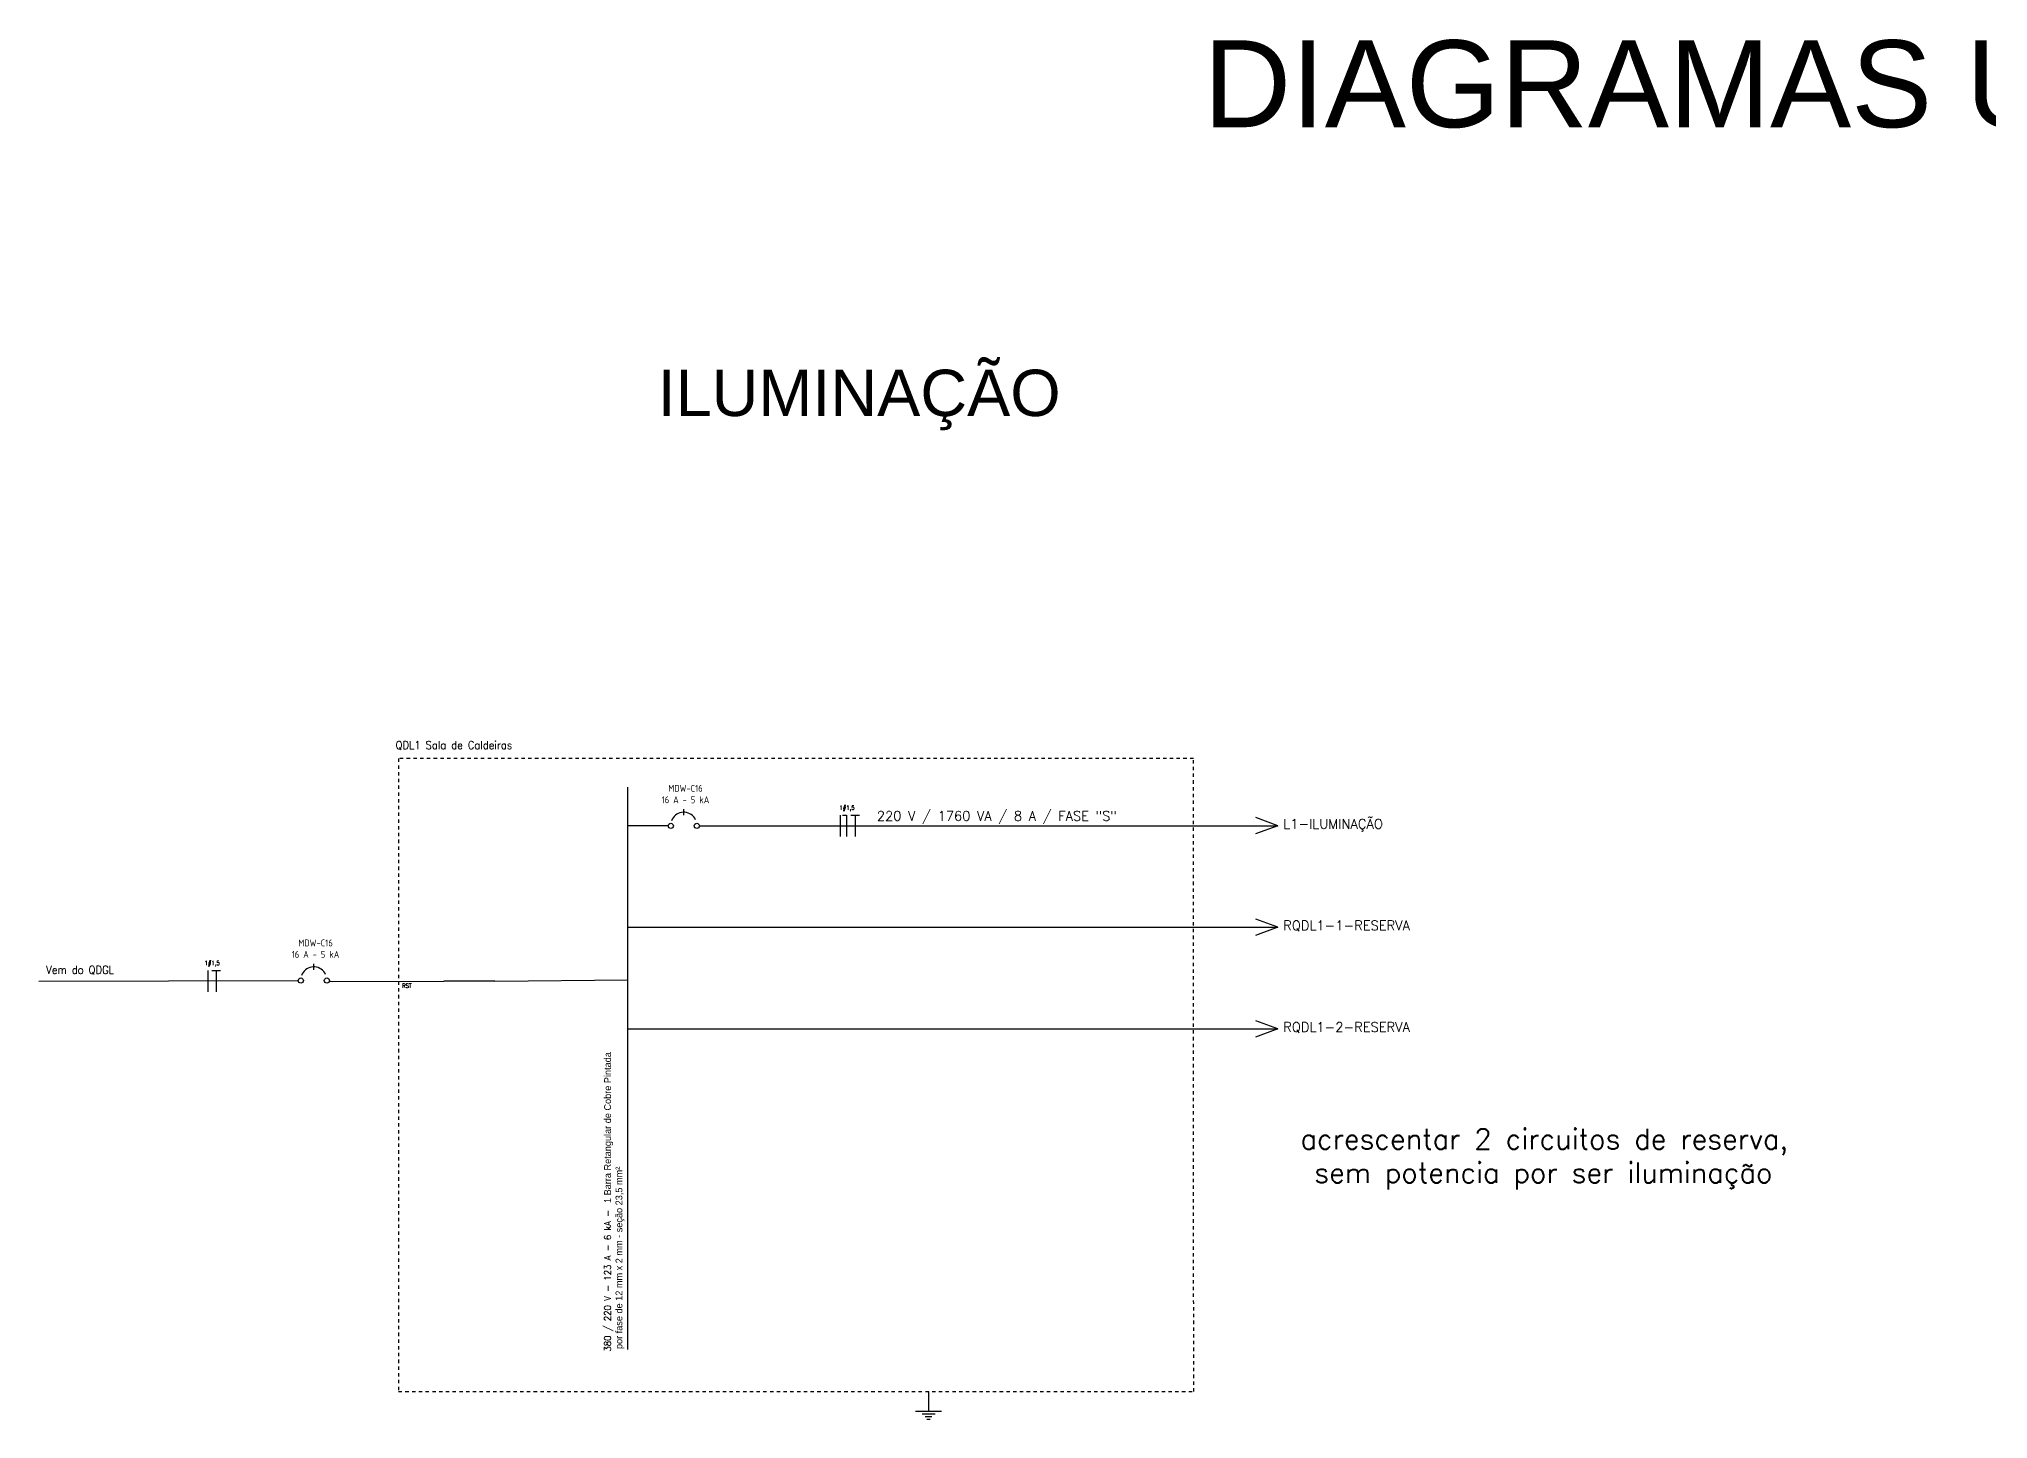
# Model space of a CAD drawing. Extents: x 196 to 608, y -49 to 207.
# Drawn here: x 464.4 to 522.1, y 165.6 to 206.5 of the extents above; entities that cross this region are included whole.
import ezdxf

# ---------------------------------------------------------------- set-up
doc = ezdxf.new("R2010")
doc.units = 0
doc.header["$MEASUREMENT"] = 0
doc.linetypes.add('DASHED2', pattern=[0.375, 0.25, -0.125])
for name, color, linetype in [('_ARQ-TEXTO', 4, 'Continuous'), ('ELET_UNIFILAR_TEXTO', 4, 'Continuous'), ('ELET_UNIFILAR_TEXTO2', 4, 'Continuous'), ('ELT_UNIFILAR_DESENHO', 5, 'Continuous')]:
    doc.layers.add(name, color=color, linetype=linetype)
doc.styles.add('textstyle4', font='arial.ttf')
doc.styles.add('textstyle5', font='')
doc.styles.add('textstyle7', font='romans__.ttf')
doc.styles.get('textstyle5').set_extended_font_data('Standard')

msp = doc.modelspace()

# ---------------------------------------------------------------- linework, layer by layer
at = {"layer": 'ELT_UNIFILAR_DESENHO', "linetype": 'DASHED2', "ltscale": 0.05}
for p, q in [((498.607, 185.207), (475.068, 185.207)), ((475.068, 185.207), (475.068, 166.463)), ((498.615, 166.463), (498.607, 185.207)), ((475.068, 166.463), (498.615, 166.463))]:
    msp.add_line(p, q, dxfattribs=at)
at = {"layer": 'ELT_UNIFILAR_DESENHO'}
for p, q in [((481.857, 167.712), (481.857, 184.362)), ((483.514, 183.528), (483.514, 183.708)), ((483.051, 183.219), (481.857, 183.219)), ((483.977, 183.219), (501.104, 183.219)), ((488.147, 183.527), (488.147, 182.895)), ((488.211, 183.527), (488.337, 183.527)), ((488.337, 183.527), (488.337, 182.895)), ((488.462, 183.527), (488.715, 183.527)), ((488.589, 183.527), (488.589, 182.895)), ((501.104, 183.219), (500.443, 182.977)), ((501.104, 183.219), (500.453, 183.459)), ((481.857, 180.211), (501.104, 180.211)), ((501.104, 180.211), (500.443, 179.97)), ((501.104, 180.211), (500.453, 180.452)), ((469.415, 178.932), (469.415, 178.3)), ((469.541, 178.932), (469.794, 178.932)), ((469.667, 178.932), (469.667, 178.3)), ((472.557, 178.949), (472.557, 179.129)), ((472.557, 178.949), (472.557, 179.129)), ((464.419, 178.616), (472.095, 178.639)), ((473.014, 178.602), (476.405, 178.616)), ((477.922, 178.616), (476.409, 178.615)), ((477.922, 178.616), (481.857, 178.653)), ((481.857, 177.203), (501.104, 177.203)), ((501.104, 177.203), (500.443, 176.962)), ((501.104, 177.203), (500.453, 177.444)), ((490.762, 166.463), (490.762, 165.881)), ((490.376, 165.881), (491.148, 165.881)), ((490.569, 165.804), (490.955, 165.804)), ((490.666, 165.727), (490.859, 165.727)), ((490.714, 165.649), (490.81, 165.649))]:
    msp.add_line(p, q, dxfattribs=at)
for points in [[(483.864, 183.395), (483.839, 183.44), (483.809, 183.48), (483.774, 183.517), (483.735, 183.548), (483.692, 183.575), (483.646, 183.595), (483.597, 183.609), (483.547, 183.617), (483.497, 183.618), (483.447, 183.612), (483.397, 183.6), (483.35, 183.582), (483.306, 183.558), (483.265, 183.528), (483.229, 183.493), (483.197, 183.454), (483.171, 183.41), (483.151, 183.364)], [(472.907, 178.816), (472.883, 178.86), (472.853, 178.901), (472.818, 178.938), (472.779, 178.969), (472.736, 178.995), (472.689, 179.016), (472.641, 179.03), (472.591, 179.037), (472.541, 179.039), (472.49, 179.033), (472.441, 179.021), (472.394, 179.003), (472.35, 178.978), (472.309, 178.949), (472.273, 178.914), (472.241, 178.874), (472.215, 178.831), (472.195, 178.785)]]:
    msp.add_lwpolyline(points, dxfattribs=at)
for centre in [(483.128, 183.214), (483.9, 183.214), (472.172, 178.634), (472.944, 178.634)]:
    msp.add_circle(centre, 0.0772, dxfattribs=at)

# ---------------------------------------------------------------- texts
at = {"layer": '_ARQ-TEXTO', "linetype": 'Continuous', "attachment_point": 1}
for s, insert, char_height, width, style in [('DIAGRAMAS UNIFILARES', (498.903, 206.478), 2.57438, 44.48312, 'textstyle4'), ('{\\H4x;ILUMINAÇÃO}^I', (482.74, 196.723), 0.34325, 27.38714, 'textstyle4'), ('acrescentar 2 circuitos de reserva,\\P sem potencia por ser iluminação', (501.776, 174.244), 0.60069, 32.85813, 'textstyle7')]:
    msp.add_mtext(s, dxfattribs=dict(at, insert=insert, char_height=char_height, width=width, style=style))
at = {"layer": 'ELET_UNIFILAR_TEXTO', "attachment_point": 1, "style": 'textstyle5'}
for s, insert, char_height, width in [('QDL1 Sala de Caldeiras', (474.981, 185.726), 0.23696, 5.02128), ('\\A1;\\pxqc;1#1,5', (487.856, 183.817), 0.12638, 0.9874), ('\\A1;1#1,5', (469.322, 179.214), 0.1264, 0.9874)]:
    msp.add_mtext(s, dxfattribs=dict(at, insert=insert, char_height=char_height, width=width))
at = {"layer": 'ELET_UNIFILAR_TEXTO', "char_height": 0.20406, "width": 3.87486, "attachment_point": 8, "line_spacing_factor": 0.6, "style": 'textstyle4'}
for insert in [(483.564, 183.884), (472.608, 179.305)]:
    msp.add_mtext('\\pxsm1;{\\Fisocp|c0;MDW-C16\\P\\Fisocp2|c0;16 A - 5 kA}', dxfattribs=dict(at, insert=insert))
at = {"layer": 'ELET_UNIFILAR_TEXTO', "attachment_point": 1, "style": 'textstyle5'}
for s, insert, char_height in [('Vem do QDGL', (464.632, 179.07), 0.23696), ('RST', (475.17, 178.545), 0.1264), ('RST', (475.17, 178.545), 0.1264)]:
    msp.add_mtext(s, dxfattribs=dict(at, insert=insert, char_height=char_height))
at = {"layer": 'ELET_UNIFILAR_TEXTO', "insert": (481.156, 167.646), "char_height": 0.202345, "attachment_point": 1, "rotation": 90, "style": 'textstyle5'}
msp.add_mtext('\\A1;380 / 220 V - 123 A - 6 kA - {\\A0;\\fArial|b0|i0|c0|p34; \\Ftxt|c0;1 Barra Retangular de Cobre Pintada\\P por fase de 12 mm x 2 mm - seção 23,5 mm\\fArial|b0|i0|c0|p34;²}', dxfattribs=at)
at = {"layer": 'ELET_UNIFILAR_TEXTO2', "char_height": 0.28356, "attachment_point": 1, "style": 'textstyle7'}
for s, insert, width in [('220 V / 1760 VA / 8 A / FASE "S"', (489.231, 183.651), 9.25609), ('L1-ILUMINAÇÃO', (501.265, 183.415), 3.00015), ('RQDL1-1-RESERVA', (501.265, 180.408), 3.00015), ('RQDL1-2-RESERVA', (501.265, 177.4), 3.00015)]:
    msp.add_mtext(s, dxfattribs=dict(at, insert=insert, width=width))

doc.saveas('drawing.dxf')
